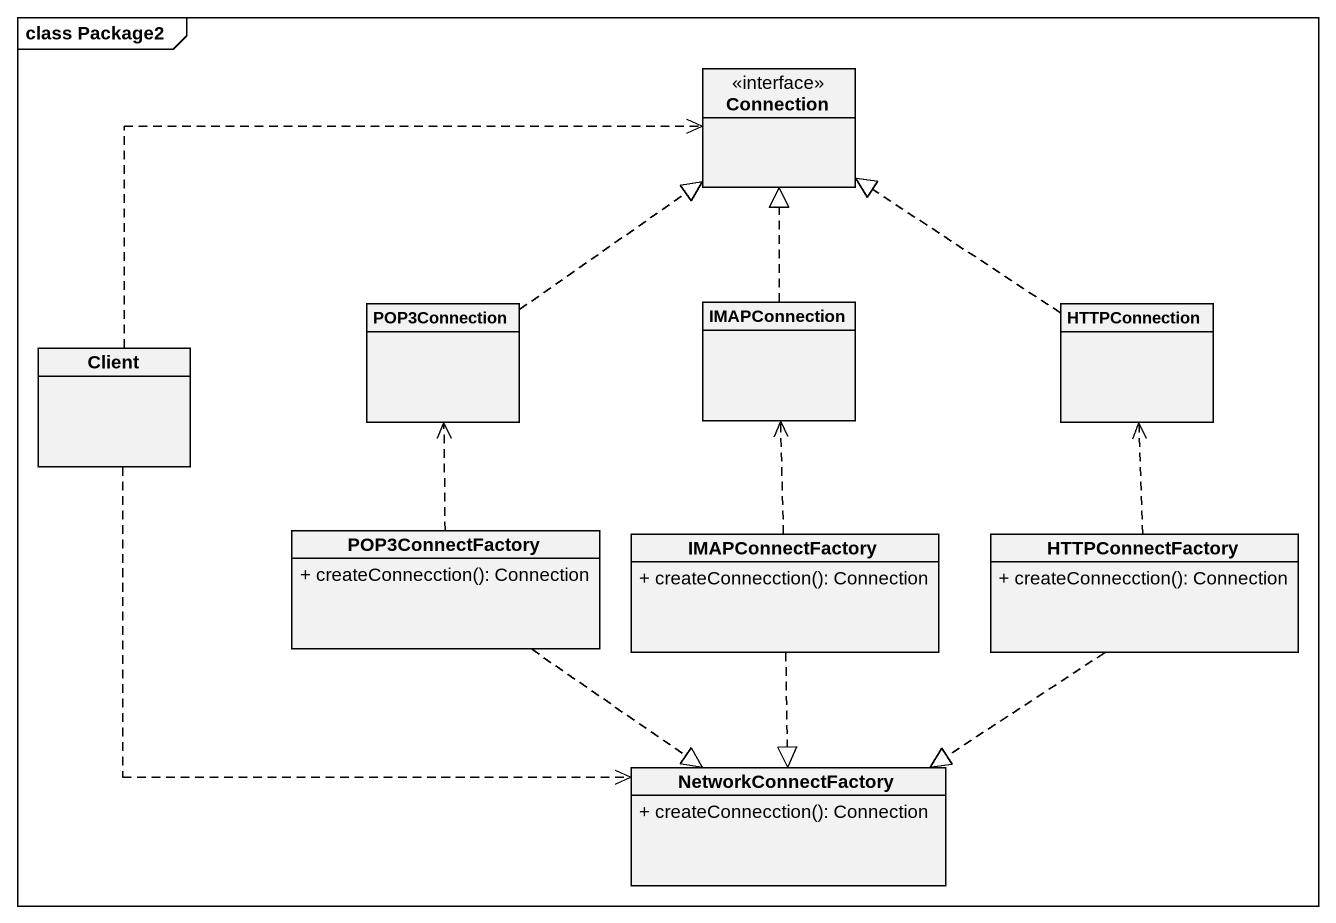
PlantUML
@startuml
mainframe class Package2
hide circle
hide empty members
skinparam classAttributeIconSize 0
class Connection <<interface>>
class Client
class POP3Connection
class IMAPConnection
class HTTPConnection
class POP3ConnectFactory {
  + createConnecction(): Connection
}
class IMAPConnectFactory {
  + createConnecction(): Connection
}
class HTTPConnectFactory {
  + createConnecction(): Connection
}
class NetworkConnectFactory {
  + createConnecction(): Connection
}
Client .right.> Connection
Client ..> NetworkConnectFactory
POP3Connection .up.|> Connection
IMAPConnection .up.|> Connection
HTTPConnection .up.|> Connection
POP3ConnectFactory .up.> POP3Connection
POP3ConnectFactory ..|> NetworkConnectFactory
IMAPConnectFactory .up.> IMAPConnection
IMAPConnectFactory ..|> NetworkConnectFactory
HTTPConnectFactory .up.> HTTPConnection
HTTPConnectFactory ..|> NetworkConnectFactory
@enduml
